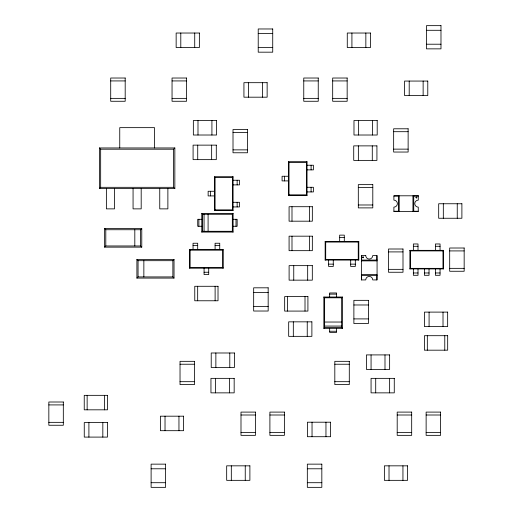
<?xml version="1.0" encoding="UTF-8"?>
<svg xmlns="http://www.w3.org/2000/svg" width="513" height="513" viewBox="0 0 513 513"><rect width="100%" height="100%" fill="white"/><g stroke="black" fill="none" stroke-linecap="round" stroke-linejoin="round"><path stroke-width="0.77" d="M99.419 188.572L100.663 187.322L173.599 187.322L174.843 188.572L174.843 147.956L99.419 147.956L99.419 188.572L174.843 188.572M99.419 147.956L100.663 149.2L173.599 149.2L174.843 147.956M104.639 247.138L105.8 245.971L140.607 245.971L141.774 247.138L141.774 228.567L104.639 228.567L104.639 247.138L141.774 247.138M104.639 228.567L105.8 229.734L140.607 229.734L141.774 228.567M233.082 210.42L232.53 209.862L232.53 177.325L233.082 176.767L214.517 176.767L214.517 210.42L233.082 210.42L233.082 176.767M136.9 278.084L138.061 276.924L172.868 276.924L174.029 278.084L174.029 259.514L136.9 259.514L136.9 278.084L174.029 278.084M214.517 210.42L215.075 209.862L215.075 177.325L214.517 176.767M136.9 259.514L138.061 260.681L172.868 260.681L174.029 259.514M201.776 232.075L202.552 231.299L232.331 231.299L233.107 232.075L233.107 213.504L201.776 213.504L201.776 232.075L233.107 232.075M201.776 213.504L202.552 214.287L232.331 214.287L233.107 213.504M189.566 268.184L190.124 267.632L222.661 267.632L223.219 268.184L223.219 249.619L189.566 249.619L189.566 268.184L223.219 268.184M307.037 195.408L306.479 194.85L306.479 162.307L307.037 161.755L288.466 161.755L288.466 195.408L307.037 195.408L307.037 161.755M189.566 249.619L190.124 250.177L222.661 250.177L223.219 249.619M288.466 195.408L289.024 194.85L289.024 162.307L288.466 161.755M325.152 260.072L325.704 259.52L358.247 259.52L358.799 260.072L358.799 241.508L325.152 241.508L325.152 260.072L358.799 260.072M325.152 241.508L325.704 242.065L358.247 242.065L358.799 241.508M342.415 328.352L341.639 327.576L341.639 297.796L342.415 297.021L323.85 297.021L323.85 328.352L342.415 328.352L342.415 297.021M323.85 328.352L324.626 327.576L324.626 297.796L323.85 297.021M409.881 268.915L410.438 268.363L442.975 268.363L443.533 268.915L443.533 250.35L409.881 250.35L409.881 268.915L443.533 268.915M409.881 250.35L410.438 250.908L442.975 250.908L443.533 250.35M426.476 30.293L440.981 30.293M258.219 33.608L272.724 33.608M426.476 44.214L440.981 44.214M258.219 47.536L272.724 47.536M110.705 80.926L125.191 80.926M172.047 80.926L186.527 80.926M303.76 80.926L318.246 80.926M332.68 80.926L347.16 80.926M110.705 98.368L125.191 98.368M172.047 98.368L186.527 98.368M303.76 98.368L318.246 98.368M332.68 98.368L347.16 98.368M393.651 131.694L408.13 131.694M233.011 132.425L247.497 132.425M393.651 149.136L408.13 149.136M233.011 149.867L247.497 149.867M289.024 162.307L306.479 162.307M307.037 165.237L313.417 165.237L313.417 169.874L307.037 169.874M288.466 176.26L282.086 176.26L282.086 180.903L288.466 180.903M215.075 177.325L232.53 177.325M233.082 180.249L239.468 180.249L239.468 184.892L233.082 184.892M307.037 187.283L313.417 187.283L313.417 191.926L307.037 191.926M358.311 187.546L372.797 187.546M214.517 191.272L208.137 191.272L208.137 195.915L214.517 195.915M289.024 194.85L306.479 194.85M393.894 196.03L398.409 196.03M413.741 196.03L418.262 196.03M233.082 202.295L239.468 202.295L239.468 206.938L233.082 206.938M358.311 204.982L372.797 204.982M215.075 209.862L232.53 209.862M393.894 211.234L398.409 211.234M413.741 211.234L418.262 211.234M201.776 219.308L197.723 219.308L197.723 226.271L201.776 226.271M233.107 219.308L237.153 219.308L237.153 226.271L233.107 226.271M339.657 237.448L344.294 237.448M193.048 245.56L197.691 245.56M215.094 245.56L219.737 245.56M413.363 246.291L418.005 246.291M435.409 246.291L440.051 246.291M449.683 250.915L464.162 250.915M388.521 251.909L403 251.909M361.402 260.078L377.068 260.078M361.402 260.88L377.068 260.88M328.628 264.137L333.27 264.137M350.68 264.137L355.317 264.137M449.683 268.35L464.162 268.35M388.521 269.351L403 269.351M204.071 272.249L208.714 272.249M413.363 272.98L418.005 272.98M424.386 272.98L429.028 272.98M435.409 272.98L440.051 272.98M361.402 274.609L377.068 274.609M361.402 275.41L377.068 275.41M253.666 292.461L268.171 292.461M329.654 294.122L336.611 294.122M324.626 297.796L341.639 297.796M353.88 304.978L368.385 304.978M253.666 306.383L268.171 306.383M353.88 318.906L368.385 318.906M324.626 322.036L341.639 322.036M324.626 326.069L341.639 326.069M324.626 327.576L341.639 327.576M329.654 331.251L336.611 331.251M180.031 364.236L194.51 364.236M334.816 364.236L349.295 364.236M180.031 381.678L194.51 381.678M334.816 381.678L349.295 381.678M48.838 404.911L63.317 404.911M240.995 415.004L255.48 415.004M269.902 415.004L284.382 415.004M397.197 415.004L411.683 415.004M426.13 415.004L440.609 415.004M48.838 422.346L63.317 422.346M240.995 432.446L255.48 432.446M269.902 432.446L284.382 432.446M397.197 432.446L411.683 432.446M426.13 432.446L440.609 432.446M151.111 468.786L165.616 468.786M307.325 468.786L321.831 468.786M151.111 482.707L165.616 482.707M307.325 482.707L321.831 482.707M457.25 203.751L457.25 218.256M444.771 335.694L444.771 350.18M443.322 203.751L443.322 218.256M442.975 250.908L442.975 268.363M443.014 312.109L443.014 326.614M440.051 250.35L440.051 243.97L435.409 243.97L435.409 250.35M440.051 268.915L440.051 275.301L435.409 275.301L435.409 268.915M429.086 312.109L429.086 326.614M429.028 268.915L429.028 275.301L424.386 275.301L424.386 268.915M427.329 335.694L427.329 350.18M423.135 81.06L423.135 95.565M418.005 250.35L418.005 243.97L413.363 243.97L413.363 250.35M418.005 268.915L418.005 275.301L413.363 275.301L413.363 268.915M413.741 195.799L413.741 211.465M412.939 195.799L412.939 211.465M410.438 250.908L410.438 268.363M409.207 81.06L409.207 95.565M402.942 465.836L402.942 480.341M399.21 195.799L399.21 211.465M398.409 195.799L398.409 211.465M389.63 378.357L389.63 392.862M389.021 465.836L389.021 480.341M384.994 354.913L384.994 369.418M376.831 255.557L376.831 260.078M376.831 275.41L376.831 279.931M375.708 378.357L375.708 392.862M372.553 120.51L372.553 135.015M372.284 145.878L372.284 160.383M371.066 354.913L371.066 369.418M365.846 33.031L365.846 47.536M361.633 255.557L361.633 260.078M361.633 275.41L361.633 279.931M358.625 120.51L358.625 135.015M358.363 145.878L358.363 160.383M358.247 242.065L358.247 259.52M355.317 260.072L355.317 266.459L350.68 266.459L350.68 260.072M351.918 33.031L351.918 47.536M344.294 241.508L344.294 235.127L339.657 235.127L339.657 241.508M336.611 297.021L336.611 292.968L329.654 292.968L329.654 297.021M336.611 328.352L336.611 332.405L329.654 332.405L329.654 328.352M333.27 260.072L333.27 266.459L328.628 266.459L328.628 260.072M325.96 422.205L325.96 436.71M325.704 242.065L325.704 259.52M312.039 422.205L312.039 436.71M311.096 165.237L311.096 169.874M311.096 187.283L311.096 191.926M309.429 206.707L309.429 221.186M309.429 236.179L309.429 250.665M307.672 265.644L307.672 280.149M307.242 321.843L307.242 336.348M305.011 296.604L305.011 311.083M293.75 265.644L293.75 280.149M293.321 321.843L293.321 336.348M291.993 206.707L291.993 221.186M291.993 236.179L291.993 250.665M287.569 296.604L287.569 311.083M284.407 176.26L284.407 180.903M262.502 82.683L262.502 97.188M248.574 82.683L248.574 97.188M245.246 465.836L245.246 480.341M237.147 180.249L237.147 184.892M237.147 202.295L237.147 206.938M236.006 219.308L236.006 226.271M232.331 214.287L232.331 231.299M231.318 465.836L231.318 480.341M229.786 352.989L229.786 367.494M229.523 378.357L229.523 392.862M222.661 250.177L222.661 267.632M219.737 249.619L219.737 243.239L215.094 243.239L215.094 249.619M215.864 352.989L215.864 367.494M215.595 378.357L215.595 392.862M215.114 286.286L215.114 300.772M211.92 120.51L211.92 135.015M211.651 145.134L211.651 159.639M210.458 191.272L210.458 195.915M208.714 268.184L208.714 274.57L204.071 274.57L204.071 268.184M208.092 214.287L208.092 231.299M204.059 214.287L204.059 231.299M202.552 214.287L202.552 231.299M198.877 219.308L198.877 226.271M197.992 120.51L197.992 135.015M197.723 145.134L197.723 159.639M197.691 249.619L197.691 243.239L193.048 243.239L193.048 249.619M197.672 286.286L197.672 300.772M194.722 33.031L194.722 47.536M190.124 250.177L190.124 267.632M180.794 33.031L180.794 47.536M178.954 416.184L178.954 430.689M173.599 149.2L173.599 187.322M172.868 260.681L172.868 276.924M167.879 188.572L167.879 208.874L159.755 208.874L159.755 188.572M165.026 416.184L165.026 430.689M154.516 147.956L154.516 127.647L119.747 127.647L119.747 147.956M143.858 260.681L143.858 276.924M141.19 188.572L141.19 208.874L133.066 208.874L133.066 188.572M140.607 229.734L140.607 245.971M138.061 260.681L138.061 276.924M134.816 229.734L134.816 245.971M114.502 188.572L114.502 208.874L106.377 208.874L106.377 188.572M105.8 229.734L105.8 245.971M104.588 395.343L104.588 409.823M102.831 422.59L102.831 437.095M100.663 149.2L100.663 187.322M88.903 422.59L88.903 437.095M87.146 395.343L87.146 409.823M362.582 257.148C363.294 259.366 364.301 255.589 362.582 257.148M415.96 197.39C416.671 199.608 417.685 195.825 415.96 197.39M440.981 25.65L426.476 25.65L426.476 48.857L440.981 48.857L440.981 25.65M272.724 28.972L258.219 28.972L258.219 52.179L272.724 52.179L272.724 28.972M199.365 33.031L176.151 33.031L176.151 47.536L199.365 47.536L199.365 33.031M370.489 33.031L347.275 33.031L347.275 47.536L370.489 47.536L370.489 33.031M125.191 78.021L110.705 78.021L110.705 101.273L125.191 101.273L125.191 78.021M186.527 78.021L172.047 78.021L172.047 101.273L186.527 101.273L186.527 78.021M318.246 78.021L303.76 78.021L303.76 101.273L318.246 101.273L318.246 78.021M347.16 78.021L332.68 78.021L332.68 101.273L347.16 101.273L347.16 78.021M427.778 81.06L404.565 81.06L404.565 95.565L427.778 95.565L427.778 81.06M267.138 82.683L243.931 82.683L243.931 97.188L267.138 97.188L267.138 82.683M216.557 120.51L193.35 120.51L193.35 135.015L216.557 135.015L216.557 120.51M377.196 120.51L353.983 120.51L353.983 135.015L377.196 135.015L377.196 120.51M408.13 128.789L393.651 128.789L393.651 152.04L408.13 152.04L408.13 128.789M247.497 129.52L233.011 129.52L233.011 152.771L247.497 152.771L247.497 129.52M216.294 145.134L193.087 145.134L193.087 159.639L216.294 159.639L216.294 145.134M376.927 145.878L353.72 145.878L353.72 160.383L376.927 160.383L376.927 145.878M372.797 184.635L358.311 184.635L358.311 207.887L372.797 207.887L372.797 184.635M418.262 195.799L393.894 195.799L393.894 200.153A3.482 3.482 0 0 1 397.37 203.635A3.482 3.482 0 0 1 393.894 207.111L393.894 211.465L418.262 211.465L418.262 207.111A3.482 3.482 0 0 1 414.78 203.635A3.482 3.482 0 0 1 418.262 200.153L418.262 195.799M461.892 203.751L438.686 203.751L438.686 218.256L461.892 218.256L461.892 203.751M312.34 206.707L289.082 206.707L289.082 221.186L312.34 221.186L312.34 206.707M312.34 236.179L289.082 236.179L289.082 250.665L312.34 250.665L312.34 236.179M464.162 248.01L449.683 248.01L449.683 271.262L464.162 271.262L464.162 248.01M403 249.004L388.521 249.004L388.521 272.256L403 272.256L403 249.004M365.75 255.557L361.402 255.557L361.402 279.931L365.75 279.931A3.482 3.482 0 0 1 369.232 276.449A3.482 3.482 0 0 1 372.714 279.931L377.068 279.931L377.068 255.557L372.714 255.557A3.482 3.482 0 0 1 369.232 259.039A3.482 3.482 0 0 1 365.75 255.557M312.314 265.644L289.108 265.644L289.108 280.149L312.314 280.149L312.314 265.644M218.019 286.286L194.767 286.286L194.767 300.772L218.019 300.772L218.019 286.286M268.171 287.819L253.666 287.819L253.666 311.025L268.171 311.025L268.171 287.819M307.915 296.604L284.664 296.604L284.664 311.083L307.915 311.083L307.915 296.604M368.385 300.342L353.88 300.342L353.88 323.549L368.385 323.549L368.385 300.342M447.65 312.109L424.443 312.109L424.443 326.614L447.65 326.614L447.65 312.109M311.885 321.843L288.678 321.843L288.678 336.348L311.885 336.348L311.885 321.843M447.676 335.694L424.424 335.694L424.424 350.18L447.676 350.18L447.676 335.694M234.428 352.989L211.221 352.989L211.221 367.494L234.428 367.494L234.428 352.989M389.63 354.913L366.423 354.913L366.423 369.418L389.63 369.418L389.63 354.913M194.51 361.332L180.031 361.332L180.031 384.583L194.51 384.583L194.51 361.332M349.295 361.332L334.816 361.332L334.816 384.583L349.295 384.583L349.295 361.332M234.165 378.357L210.952 378.357L210.952 392.862L234.165 392.862L234.165 378.357M394.273 378.357L371.066 378.357L371.066 392.862L394.273 392.862L394.273 378.357M107.493 395.343L84.241 395.343L84.241 409.823L107.493 409.823L107.493 395.343M63.317 402.006L48.838 402.006L48.838 425.258L63.317 425.258L63.317 402.006M255.48 412.099L240.995 412.099L240.995 435.351L255.48 435.351L255.48 412.099M284.382 412.099L269.902 412.099L269.902 435.351L284.382 435.351L284.382 412.099M411.683 412.099L397.197 412.099L397.197 435.351L411.683 435.351L411.683 412.099M440.609 412.099L426.13 412.099L426.13 435.351L440.609 435.351L440.609 412.099M183.59 416.184L160.383 416.184L160.383 430.689L183.59 430.689L183.59 416.184M330.603 422.205L307.396 422.205L307.396 436.71L330.603 436.71L330.603 422.205M107.467 422.59L84.26 422.59L84.26 437.095L107.467 437.095L107.467 422.59M165.616 464.143L151.111 464.143L151.111 487.35L165.616 487.35L165.616 464.143M321.831 464.143L307.325 464.143L307.325 487.35L321.831 487.35L321.831 464.143M249.889 465.836L226.675 465.836L226.675 480.341L249.889 480.341L249.889 465.836M407.585 465.836L384.378 465.836L384.378 480.341L407.585 480.341L407.585 465.836"/></g></svg>
